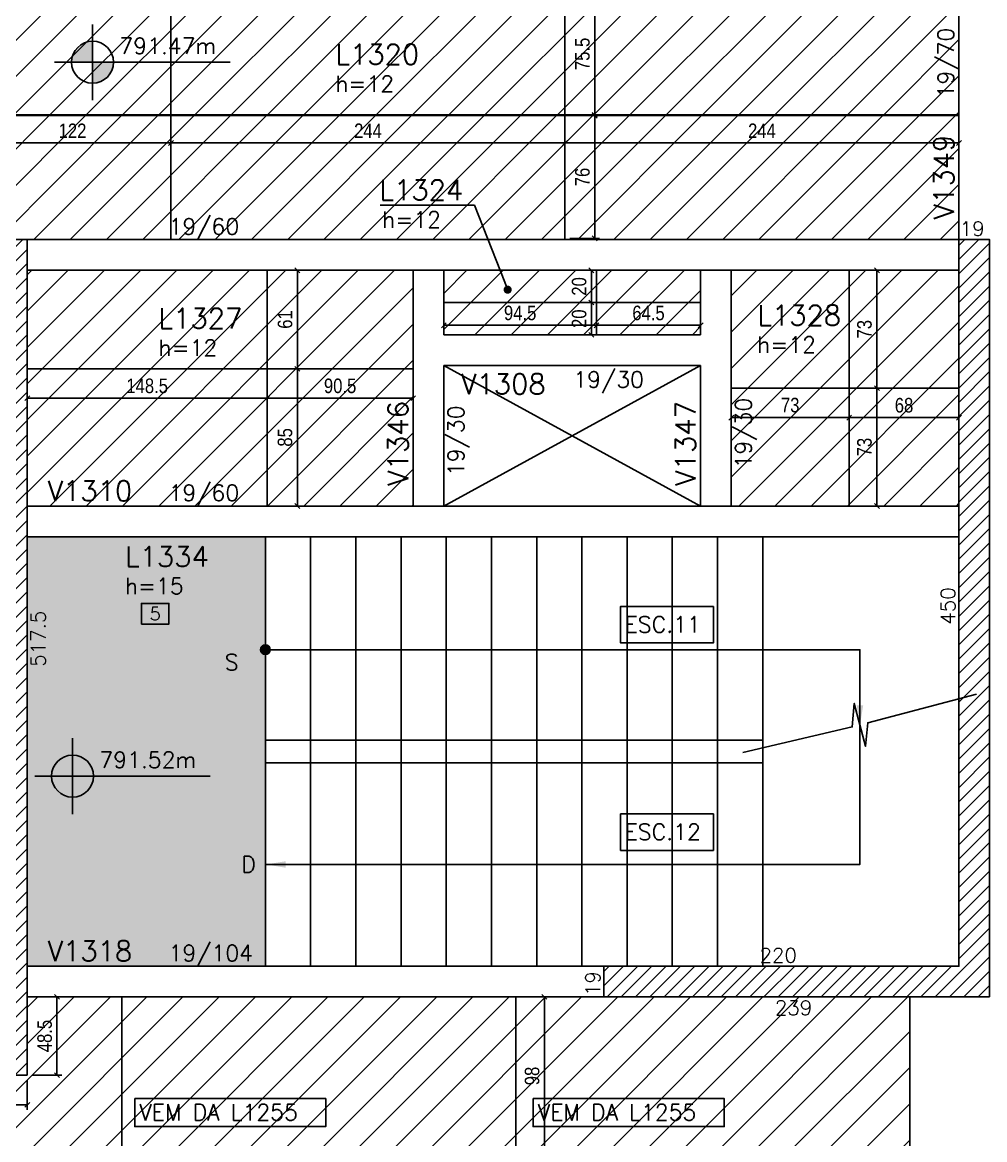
# Model space of a CAD drawing. Extents: x -3557 to 8661, y -614 to 3008.
# Drawn here: x 3873 to 4469, y 651 to 1343 of the extents above; entities that cross this region are included whole.
import ezdxf
from ezdxf import colors
from ezdxf.entities.mleader import LeaderData, LeaderLine
from ezdxf.enums import TextEntityAlignment as Align
from ezdxf.math import Vec2, Vec3

# ---------------------------------------------------------------- set-up
doc = ezdxf.new("R2010")
doc.units = 0
for name, color, linetype in [('COTA', 241, 'Continuous'), ('F-AUX', 2, 'Continuous'), ('F-AUX-RED', 1, 'Continuous'), ('F-ESCADAS', 2, 'Continuous'), ('F-LAJES-DIM', 2, 'Continuous'), ('F-LAJES-NOME', 4, 'Continuous'), ('F-NÍVEL-PLANTA', 2, 'Continuous'), ('F-PILARES-DIM', 172, 'Continuous'), ('F-PILARES-HACH', 174, 'Continuous'), ('F-PILARES-S', 170, 'Continuous'), ('F-PILARES-V', 170, 'Continuous'), ('F-TEXTO', 6, 'Continuous'), ('F-TEXTO ESCADA', 2, 'Continuous'), ('F-TEXTO-YELLOW', 2, 'Continuous'), ('F-VIGAS', 3, 'Continuous'), ('F-VIGAS-DIM', 2, 'Continuous'), ('F-VIGAS-NOME', 4, 'Continuous'), ('F-VÃO', 1, 'Continuous'), ('Painéis', 200, 'Continuous')]:
    doc.layers.add(name, color=color, linetype=linetype)
doc.layers.add('F-DESNIVEL-2', color=7, linetype='Continuous', true_color=0xffd1e8)
doc.layers.add('Hachura', color=251, linetype='Continuous', lineweight=9)
doc.styles.add('5385-ARQ-PB-BAS-PLA-TER-TORRE-A-106-TXT$0$R60-75', font='romans.shx', dxfattribs={"height": 0.1125})
doc.styles.add('COTA TECNICA-50', font='techl___.ttf', dxfattribs={"height": 9})
doc.styles.add('MCP', font='romans.shx')
doc.styles.add('ROMANS', font='romans.shx')
doc.styles.get("Standard").update_dxf_attribs({"font": 'arial.ttf'})
doc.dimstyles.new('COTA PAINEL-50', dxfattribs={"dimtxt": 9, "dimasz": 3, "dimexe": 3, "dimexo": 3, "dimgap": 3, "dimtad": 1, "dimdec": 1, "dimzin": 12, "dimdsep": 46, "dimtxsty": 'COTA TECNICA-50', "dimblk1": 'OBLIQUE', "dimblk2": 'OBLIQUE', "dimsah": 1, "dimcen": 0.9, "dimclrd": 4, "dimclre": 4, "dimclrt": 240, "dimadec": 1, "dimazin": 3, "dimtfac": 1, "dimtdec": 1, "dimtmove": 0, "dimatfit": 3, "dimfxl": 1, "dimtolj": 1, "dimtzin": 12, "dimarcsym": 0})
pattern_1 = [(45, (3857.195, 715.201), (-4.419417, 4.419417), [])]

# ---------------------------------------------------------------- blocks, each defined once
blk = doc.blocks.new('*U25')
at = {"layer": 'F-LAJES-DIM', "color": 1}
blk.add_lwpolyline([(0, 0), (21.39, 0), (21.39, 16), (0, 16)], close=True, dxfattribs=at)
at = {"layer": 'F-LAJES-DIM', "style": 'MCP'}
blk.add_attdef('DIM', text='', height=10, dxfattribs=at).set_placement((10.7, 8), align=Align.MIDDLE_CENTER)
blk = doc.blocks.new('Nível - Planta')
at = {"layer": 'F-NÍVEL-PLANTA'}
h = blk.add_hatch(color=71, dxfattribs=at)
h.paths.add_polyline_path([(0, 0), (0, 0.26, 0.414214), (-0.26, 0)])
h.paths.add_polyline_path([(0.26, 0), (0, 0), (0, -0.26, 0.414214)])
for p, q in [((0, -0.469), (0, 0.469)), ((-0.469, 0), (1.704, 0))]:
    blk.add_line(p, q, dxfattribs=at)
blk.add_circle((0, 0), 0.26, dxfattribs=at)
at = {"layer": 'F-TEXTO', "color": 3, "style": 'MCP'}
blk.add_attdef('NÍVEL', (0.333, 0.102), '', height=0.2, dxfattribs=at)
blk = doc.blocks.new('A$C0EC531D6')
at = {"layer": 'F-AUX'}
h = blk.add_hatch(color=1, dxfattribs=at)
edge = h.paths.add_edge_path()
edge.add_arc((-429.5, 196), 3, 0, 360)
at = {"layer": 'F-DESNIVEL-2'}
h = blk.add_hatch(color=256, dxfattribs=at)
h.dxf.hatch_style = 1
h.paths.add_polyline_path([(-429.5, 0), (-577, 0), (-577, 266), (-429.5, 266)])
at = {"layer": 'F-AUX', "color": 1}
for points in [[(-429.5, 196), (-61.28, 196), (-61.28, 63), (-429, 63)], [(-133.85, 132.44), (-66.11, 148.22), (-64.78, 162.78), (-57.77, 136.22), (-56.44, 150.78), (10.81, 168.54)]]:
    blk.add_lwpolyline(points, dxfattribs=at)
blk.add_circle((-429.5, 196), 3, dxfattribs=at)
for points in [[(-59.28, 161.5), (-61.28, 149.5), (-63.28, 161.5)], [(-417, 65), (-429, 63), (-417, 61)]]:
    blk.add_solid(points, dxfattribs=at)
at = {"layer": 'F-DESNIVEL-2'}
blk.add_lwpolyline([(-429.5, 0), (-577, 0), (-577, 266), (-429.5, 266)], close=True, dxfattribs=at)
at = {"layer": 'F-ESCADAS'}
for p, q in [((-429.5, 266), (-429.5, 0)), ((-401.5, 266), (-401.5, 0)), ((-373.5, 266), (-373.5, 0)), ((-345.5, 266), (-345.5, 0)), ((-317.5, 266), (-317.5, 0)), ((-289.5, 266), (-289.5, 0)), ((-261.5, 266), (-261.5, 0)), ((-233.5, 266), (-233.5, 0)), ((-205.5, 266), (-205.5, 0)), ((-177.5, 266), (-177.5, 0)), ((-149.5, 266), (-149.5, 0)), ((-121.5, 266), (-121.5, 0)), ((-121.5, 140), (-429.5, 140)), ((-121.5, 126), (-429.5, 126))]:
    blk.add_line(p, q, dxfattribs=at)
at = {"layer": 'F-TEXTO ESCADA', "color": 1}
for points in [[(-152.02, 222.8), (-152.02, 200.22), (-209.59, 200.22), (-209.59, 222.8)], [(-152.02, 94.3), (-152.02, 71.72), (-209.59, 71.72), (-209.59, 94.3)]]:
    blk.add_lwpolyline(points, close=True, dxfattribs=at)
at = {"layer": 'F-LAJES-DIM', "linetype": 'Continuous', "xscale": 0.8, "yscale": 0.8, "zscale": 0.8}
blk.add_blockref('*U25', (-506.36, 211.89), dxfattribs=at).add_auto_attribs({'DIM': '5'})
at = {"layer": 'F-NÍVEL-PLANTA', "linetype": 'Continuous', "xscale": 50, "yscale": 50, "zscale": 50}
blk.add_blockref('Nível - Planta', (-548.98, 117.7), dxfattribs=at).add_auto_attribs({'NÍVEL': '791.52m'})
at = {"layer": 'F-TEXTO ESCADA', "style": 'ROMANS'}
for s, p in [('ESC.11', (-207, 206.66)), ('ESC.12', (-207, 78.16))]:
    blk.add_text(s, height=10, dxfattribs=at).set_placement(p)
at = {"layer": 'F-TEXTO-YELLOW', "char_height": 10, "width": 122.7592, "attachment_point": 9, "style": '5385-ARQ-PB-BAS-PLA-TER-TORRE-A-106-TXT$0$R60-75'}
for s, insert in [('S', (-446.06, 183.27)), ('D', (-435.35, 58.08))]:
    blk.add_mtext(s, dxfattribs=dict(at, insert=insert))
blk = doc.blocks.new('_Dot')
at = {"color": 0, "linetype": 'ByBlock', "lineweight": -2}
blk.add_line((-0.5, 0), (-1, 0), dxfattribs=at)
at = {"color": 0, "linetype": 'ByBlock', "const_width": 0.5}
blk.add_lwpolyline([(-0.25, 0, 1), (0.25, 0, 1)], format="xyb", close=True, dxfattribs=at)
blk = doc.blocks.new('_Oblique')
at = {"color": 0, "linetype": 'ByBlock', "lineweight": -2}
blk.add_line((-0.5, -0.5), (0.5, 0.5), dxfattribs=at)
blk = doc.blocks.new('*D633')
at = {"layer": 'COTA', "color": 4, "lineweight": -2, "transparency": 16777216}
for p, q in [((3812.7, 688.2), (3812.7, 669.82)), ((3876.2, 688.2), (3876.2, 669.82)), ((3812.7, 672.82), (3876.2, 672.82))]:
    blk.add_line(p, q, dxfattribs=at)
at = {"layer": 'Defpoints', "color": 0, "transparency": 16777216}
for p in [(3812.7, 691.2), (3876.2, 691.2), (3876.2, 672.82)]:
    blk.add_point(p, dxfattribs=at)
at = {"layer": 'COTA', "color": 4, "lineweight": -2, "transparency": 16777216, "xscale": 3, "yscale": 3, "zscale": 3, "rotation": 180}
blk.add_blockref('_Oblique', (3812.7, 672.82), dxfattribs=at)
at = {"layer": 'COTA', "color": 4, "lineweight": -2, "transparency": 16777216, "xscale": 3, "yscale": 3, "zscale": 3}
blk.add_blockref('_Oblique', (3876.2, 672.82), dxfattribs=at)
at = {"layer": 'COTA', "color": 240, "transparency": 16777216, "insert": (3844.45, 680.51), "char_height": 9, "attachment_point": 5, "style": 'COTA TECNICA-50'}
blk.add_mtext('\\A1;63.5', dxfattribs=at)
blk = doc.blocks.new('*D634')
at = {"layer": 'COTA', "color": 4, "lineweight": -2, "transparency": 16777216}
for p, q in [((3879.2, 739.7), (3897.6, 739.7)), ((3894.6, 691.2), (3894.6, 739.7)), ((3879.2, 691.2), (3897.6, 691.2))]:
    blk.add_line(p, q, dxfattribs=at)
at = {"layer": 'Defpoints', "color": 0, "transparency": 16777216}
for p in [(3876.2, 739.7), (3894.6, 739.7), (3876.2, 691.2)]:
    blk.add_point(p, dxfattribs=at)
at = {"layer": 'COTA', "color": 4, "lineweight": -2, "transparency": 16777216, "xscale": 3, "yscale": 3, "zscale": 3}
for p, rotation in [((3894.6, 739.7), 90), ((3894.6, 691.2), 270)]:
    blk.add_blockref('_Oblique', p, dxfattribs=dict(at, rotation=rotation))
at = {"layer": 'COTA', "color": 240, "transparency": 16777216, "insert": (3886.98, 715.45), "char_height": 9, "attachment_point": 5, "rotation": 90, "style": 'COTA TECNICA-50'}
blk.add_mtext('\\A1;48.5', dxfattribs=at)
blk = doc.blocks.new('*D667')
at = {"layer": 'COTA', "color": 4, "lineweight": -2, "transparency": 16777216}
for p, q in [((3876.2, 1125.7), (3876.2, 1107.45)), ((4024.7, 1125.7), (4024.7, 1107.45)), ((3876.2, 1110.45), (4024.7, 1110.45))]:
    blk.add_line(p, q, dxfattribs=at)
at = {"layer": 'Defpoints', "color": 0, "transparency": 16777216}
for p in [(3876.2, 1128.7), (4024.7, 1128.7), (4024.7, 1110.45)]:
    blk.add_point(p, dxfattribs=at)
at = {"layer": 'COTA', "color": 4, "lineweight": -2, "transparency": 16777216, "xscale": 3, "yscale": 3, "zscale": 3, "rotation": 180}
blk.add_blockref('_Oblique', (3876.2, 1110.45), dxfattribs=at)
at = {"layer": 'COTA', "color": 4, "lineweight": -2, "transparency": 16777216, "xscale": 3, "yscale": 3, "zscale": 3}
blk.add_blockref('_Oblique', (4024.7, 1110.45), dxfattribs=at)
at = {"layer": 'COTA', "color": 240, "transparency": 16777216, "insert": (3950.45, 1118.07), "char_height": 9, "attachment_point": 5, "style": 'COTA TECNICA-50'}
blk.add_mtext('\\A1;148.5', dxfattribs=at)
blk = doc.blocks.new('*D668')
at = {"layer": 'COTA', "color": 4, "lineweight": -2, "transparency": 16777216}
for p, q in [((4024.7, 1125.7), (4024.7, 1107.45)), ((4115.2, 1125.7), (4115.2, 1107.45)), ((4024.7, 1110.45), (4115.2, 1110.45))]:
    blk.add_line(p, q, dxfattribs=at)
at = {"layer": 'Defpoints', "color": 0, "transparency": 16777216}
for p in [(4024.7, 1128.7), (4115.2, 1128.7), (4115.2, 1110.45)]:
    blk.add_point(p, dxfattribs=at)
at = {"layer": 'COTA', "color": 4, "lineweight": -2, "transparency": 16777216, "xscale": 3, "yscale": 3, "zscale": 3, "rotation": 180}
blk.add_blockref('_Oblique', (4024.7, 1110.45), dxfattribs=at)
at = {"layer": 'COTA', "color": 4, "lineweight": -2, "transparency": 16777216, "xscale": 3, "yscale": 3, "zscale": 3}
blk.add_blockref('_Oblique', (4115.2, 1110.45), dxfattribs=at)
at = {"layer": 'COTA', "color": 240, "transparency": 16777216, "insert": (4069.95, 1118.07), "char_height": 9, "attachment_point": 5, "style": 'COTA TECNICA-50'}
blk.add_mtext('\\A1;90.5', dxfattribs=at)
blk = doc.blocks.new('*D669')
at = {"layer": 'COTA', "color": 4, "lineweight": -2, "transparency": 16777216}
for p, q in [((4027.7, 1128.7), (4046.46, 1128.7)), ((4043.46, 1043.7), (4043.46, 1128.7)), ((4027.7, 1043.7), (4046.46, 1043.7))]:
    blk.add_line(p, q, dxfattribs=at)
at = {"layer": 'Defpoints', "color": 0, "transparency": 16777216}
for p in [(4024.7, 1128.7), (4043.46, 1128.7), (4024.7, 1043.7)]:
    blk.add_point(p, dxfattribs=at)
at = {"layer": 'COTA', "color": 4, "lineweight": -2, "transparency": 16777216, "xscale": 3, "yscale": 3, "zscale": 3}
for p, rotation in [((4043.46, 1128.7), 90), ((4043.46, 1043.7), 270)]:
    blk.add_blockref('_Oblique', p, dxfattribs=dict(at, rotation=rotation))
at = {"layer": 'COTA', "color": 240, "transparency": 16777216, "insert": (4035.84, 1086.2), "char_height": 9, "attachment_point": 5, "rotation": 90, "style": 'COTA TECNICA-50'}
blk.add_mtext('\\A1;85', dxfattribs=at)
blk = doc.blocks.new('*D670')
at = {"layer": 'COTA', "color": 4, "lineweight": -2, "transparency": 16777216}
for p, q in [((4027.7, 1189.7), (4046.46, 1189.7)), ((4043.46, 1128.7), (4043.46, 1189.7)), ((4010.4, 1128.7), (4046.46, 1128.7))]:
    blk.add_line(p, q, dxfattribs=at)
at = {"layer": 'Defpoints', "color": 0, "transparency": 16777216}
for p in [(4024.7, 1189.7), (4043.46, 1189.7), (4007.4, 1128.7)]:
    blk.add_point(p, dxfattribs=at)
at = {"layer": 'COTA', "color": 4, "lineweight": -2, "transparency": 16777216, "xscale": 3, "yscale": 3, "zscale": 3}
for p, rotation in [((4043.46, 1189.7), 90), ((4043.46, 1128.7), 270)]:
    blk.add_blockref('_Oblique', p, dxfattribs=dict(at, rotation=rotation))
at = {"layer": 'COTA', "color": 240, "transparency": 16777216, "insert": (4035.87, 1159.2), "char_height": 9, "attachment_point": 5, "rotation": 90, "style": 'COTA TECNICA-50'}
blk.add_mtext('\\A1;61', dxfattribs=at)
blk = doc.blocks.new('*D671')
at = {"layer": 'COTA', "color": 4, "lineweight": -2, "transparency": 16777216}
for p, q in [((4134.2, 1166.7), (4134.2, 1152.61)), ((4228.7, 1166.7), (4228.7, 1152.61)), ((4134.2, 1155.61), (4228.7, 1155.61))]:
    blk.add_line(p, q, dxfattribs=at)
at = {"layer": 'Defpoints', "color": 0, "transparency": 16777216}
for p in [(4134.2, 1169.7), (4228.7, 1169.7), (4228.7, 1155.61)]:
    blk.add_point(p, dxfattribs=at)
at = {"layer": 'COTA', "color": 4, "lineweight": -2, "transparency": 16777216, "xscale": 3, "yscale": 3, "zscale": 3, "rotation": 180}
blk.add_blockref('_Oblique', (4134.2, 1155.61), dxfattribs=at)
at = {"layer": 'COTA', "color": 4, "lineweight": -2, "transparency": 16777216, "xscale": 3, "yscale": 3, "zscale": 3}
blk.add_blockref('_Oblique', (4228.7, 1155.61), dxfattribs=at)
at = {"layer": 'COTA', "color": 240, "transparency": 16777216, "insert": (4181.45, 1163.23), "char_height": 9, "attachment_point": 5, "style": 'COTA TECNICA-50'}
blk.add_mtext('\\A1;94.5', dxfattribs=at)
blk = doc.blocks.new('*D672')
at = {"layer": 'COTA', "color": 4, "lineweight": -2, "transparency": 16777216}
for p, q in [((4228.7, 1166.7), (4228.7, 1152.61)), ((4293.2, 1166.7), (4293.2, 1152.61)), ((4228.7, 1155.61), (4293.2, 1155.61))]:
    blk.add_line(p, q, dxfattribs=at)
at = {"layer": 'Defpoints', "color": 0, "transparency": 16777216}
for p in [(4228.7, 1169.7), (4293.2, 1169.7), (4293.2, 1155.61)]:
    blk.add_point(p, dxfattribs=at)
at = {"layer": 'COTA', "color": 4, "lineweight": -2, "transparency": 16777216, "xscale": 3, "yscale": 3, "zscale": 3, "rotation": 180}
blk.add_blockref('_Oblique', (4228.7, 1155.61), dxfattribs=at)
at = {"layer": 'COTA', "color": 4, "lineweight": -2, "transparency": 16777216, "xscale": 3, "yscale": 3, "zscale": 3}
blk.add_blockref('_Oblique', (4293.2, 1155.61), dxfattribs=at)
at = {"layer": 'COTA', "color": 240, "transparency": 16777216, "insert": (4260.95, 1163.21), "char_height": 9, "attachment_point": 5, "style": 'COTA TECNICA-50'}
blk.add_mtext('\\A1;64.5', dxfattribs=at)
blk = doc.blocks.new('*D673')
at = {"layer": 'COTA', "color": 4, "lineweight": -2, "transparency": 16777216}
for p, q in [((4225.7, 1169.7), (4222.59, 1169.7)), ((4225.59, 1169.7), (4225.59, 1149.7)), ((4225.7, 1149.7), (4222.59, 1149.7))]:
    blk.add_line(p, q, dxfattribs=at)
at = {"layer": 'Defpoints', "color": 0, "transparency": 16777216}
for p in [(4228.7, 1169.7), (4225.59, 1149.7), (4228.7, 1149.7)]:
    blk.add_point(p, dxfattribs=at)
at = {"layer": 'COTA', "color": 4, "lineweight": -2, "transparency": 16777216, "xscale": 3, "yscale": 3, "zscale": 3}
for p, rotation in [((4225.59, 1169.7), 90), ((4225.59, 1149.7), 270)]:
    blk.add_blockref('_Oblique', p, dxfattribs=dict(at, rotation=rotation))
at = {"layer": 'COTA', "color": 240, "transparency": 16777216, "insert": (4218, 1159.7), "char_height": 9, "attachment_point": 5, "rotation": 90, "style": 'COTA TECNICA-50'}
blk.add_mtext('\\A1;20', dxfattribs=at)
blk = doc.blocks.new('*D674')
at = {"layer": 'COTA', "color": 4, "lineweight": -2, "transparency": 16777216}
for p, q in [((4225.7, 1189.7), (4222.59, 1189.7)), ((4225.59, 1169.7), (4225.59, 1189.7)), ((4225.7, 1169.7), (4222.59, 1169.7))]:
    blk.add_line(p, q, dxfattribs=at)
at = {"layer": 'Defpoints', "color": 0, "transparency": 16777216}
for p in [(4225.59, 1189.7), (4228.7, 1189.7), (4228.7, 1169.7)]:
    blk.add_point(p, dxfattribs=at)
at = {"layer": 'COTA', "color": 4, "lineweight": -2, "transparency": 16777216, "xscale": 3, "yscale": 3, "zscale": 3}
for p, rotation in [((4225.59, 1189.7), 90), ((4225.59, 1169.7), 270)]:
    blk.add_blockref('_Oblique', p, dxfattribs=dict(at, rotation=rotation))
at = {"layer": 'COTA', "color": 240, "transparency": 16777216, "insert": (4218, 1179.7), "char_height": 9, "attachment_point": 5, "rotation": 90, "style": 'COTA TECNICA-50'}
blk.add_mtext('\\A1;20', dxfattribs=at)
blk = doc.blocks.new('*D675')
at = {"layer": 'COTA', "color": 4, "lineweight": -2, "transparency": 16777216}
for p, q in [((4312.2, 1113.7), (4312.2, 1095.45)), ((4385.2, 1113.7), (4385.2, 1095.45)), ((4312.2, 1098.45), (4385.2, 1098.45))]:
    blk.add_line(p, q, dxfattribs=at)
at = {"layer": 'Defpoints', "color": 0, "transparency": 16777216}
for p in [(4312.2, 1116.7), (4385.2, 1116.7), (4385.2, 1098.45)]:
    blk.add_point(p, dxfattribs=at)
at = {"layer": 'COTA', "color": 4, "lineweight": -2, "transparency": 16777216, "xscale": 3, "yscale": 3, "zscale": 3, "rotation": 180}
blk.add_blockref('_Oblique', (4312.2, 1098.45), dxfattribs=at)
at = {"layer": 'COTA', "color": 4, "lineweight": -2, "transparency": 16777216, "xscale": 3, "yscale": 3, "zscale": 3}
blk.add_blockref('_Oblique', (4385.2, 1098.45), dxfattribs=at)
at = {"layer": 'COTA', "color": 240, "transparency": 16777216, "insert": (4348.7, 1106.15), "char_height": 9, "attachment_point": 5, "style": 'COTA TECNICA-50'}
blk.add_mtext('\\A1;73', dxfattribs=at)
blk = doc.blocks.new('*D676')
at = {"layer": 'COTA', "color": 4, "lineweight": -2, "transparency": 16777216}
for p, q in [((4385.2, 1125.7), (4385.2, 1095.45)), ((4453.2, 1113.7), (4453.2, 1095.45)), ((4385.2, 1098.45), (4453.2, 1098.45))]:
    blk.add_line(p, q, dxfattribs=at)
at = {"layer": 'Defpoints', "color": 0, "transparency": 16777216}
for p in [(4385.2, 1128.7), (4453.2, 1116.7), (4453.2, 1098.45)]:
    blk.add_point(p, dxfattribs=at)
at = {"layer": 'COTA', "color": 4, "lineweight": -2, "transparency": 16777216, "xscale": 3, "yscale": 3, "zscale": 3, "rotation": 180}
blk.add_blockref('_Oblique', (4385.2, 1098.45), dxfattribs=at)
at = {"layer": 'COTA', "color": 4, "lineweight": -2, "transparency": 16777216, "xscale": 3, "yscale": 3, "zscale": 3}
blk.add_blockref('_Oblique', (4453.2, 1098.45), dxfattribs=at)
at = {"layer": 'COTA', "color": 240, "transparency": 16777216, "insert": (4419.2, 1106.06), "char_height": 9, "attachment_point": 5, "style": 'COTA TECNICA-50'}
blk.add_mtext('\\A1;68', dxfattribs=at)
blk = doc.blocks.new('*D677')
at = {"layer": 'COTA', "color": 4, "lineweight": -2, "transparency": 16777216}
for p, q in [((4388.2, 1116.7), (4405.43, 1116.7)), ((4402.43, 1043.7), (4402.43, 1116.7)), ((4388.2, 1043.7), (4405.43, 1043.7))]:
    blk.add_line(p, q, dxfattribs=at)
at = {"layer": 'Defpoints', "color": 0, "transparency": 16777216}
for p in [(4385.2, 1116.7), (4402.43, 1116.7), (4385.2, 1043.7)]:
    blk.add_point(p, dxfattribs=at)
at = {"layer": 'COTA', "color": 4, "lineweight": -2, "transparency": 16777216, "xscale": 3, "yscale": 3, "zscale": 3}
for p, rotation in [((4402.43, 1116.7), 90), ((4402.43, 1043.7), 270)]:
    blk.add_blockref('_Oblique', p, dxfattribs=dict(at, rotation=rotation))
at = {"layer": 'COTA', "color": 240, "transparency": 16777216, "insert": (4394.73, 1080.2), "char_height": 9, "attachment_point": 5, "rotation": 90, "style": 'COTA TECNICA-50'}
blk.add_mtext('\\A1;73', dxfattribs=at)
blk = doc.blocks.new('*D678')
at = {"layer": 'COTA', "color": 4, "lineweight": -2, "transparency": 16777216}
for p, q in [((4388.2, 1189.7), (4405.43, 1189.7)), ((4402.43, 1116.7), (4402.43, 1189.7)), ((4388.2, 1116.7), (4405.43, 1116.7))]:
    blk.add_line(p, q, dxfattribs=at)
at = {"layer": 'Defpoints', "color": 0, "transparency": 16777216}
for p in [(4385.2, 1189.7), (4402.43, 1189.7), (4385.2, 1116.7)]:
    blk.add_point(p, dxfattribs=at)
at = {"layer": 'COTA', "color": 4, "lineweight": -2, "transparency": 16777216, "xscale": 3, "yscale": 3, "zscale": 3}
for p, rotation in [((4402.43, 1189.7), 90), ((4402.43, 1116.7), 270)]:
    blk.add_blockref('_Oblique', p, dxfattribs=dict(at, rotation=rotation))
at = {"layer": 'COTA', "color": 240, "transparency": 16777216, "insert": (4394.73, 1153.2), "char_height": 9, "attachment_point": 5, "rotation": 90, "style": 'COTA TECNICA-50'}
blk.add_mtext('\\A1;73', dxfattribs=at)
blk = doc.blocks.new('*D713')
at = {"layer": 'COTA', "color": 4, "lineweight": -2, "transparency": 16777216}
for p, q in [((3965.2, 1282.46), (3965.2, 1265.54)), ((4209.2, 1282.46), (4209.2, 1265.54)), ((3965.2, 1268.54), (4209.2, 1268.54))]:
    blk.add_line(p, q, dxfattribs=at)
at = {"layer": 'Defpoints', "color": 0, "transparency": 16777216}
for p in [(3965.2, 1285.46), (4209.2, 1285.46), (4209.2, 1268.54)]:
    blk.add_point(p, dxfattribs=at)
at = {"layer": 'COTA', "color": 4, "lineweight": -2, "transparency": 16777216, "xscale": 3, "yscale": 3, "zscale": 3, "rotation": 180}
blk.add_blockref('_Oblique', (3965.2, 1268.54), dxfattribs=at)
at = {"layer": 'COTA', "color": 4, "lineweight": -2, "transparency": 16777216, "xscale": 3, "yscale": 3, "zscale": 3}
blk.add_blockref('_Oblique', (4209.2, 1268.54), dxfattribs=at)
at = {"layer": 'COTA', "color": 240, "transparency": 16777216, "insert": (4087.2, 1276.1), "char_height": 9, "attachment_point": 5, "style": 'COTA TECNICA-50'}
blk.add_mtext('\\A1;244', dxfattribs=at)
blk = doc.blocks.new('*D714')
at = {"layer": 'COTA', "color": 4, "lineweight": -2, "transparency": 16777216}
for p, q in [((4209.2, 1282.46), (4209.2, 1265.54)), ((4453.2, 1282.46), (4453.2, 1265.54)), ((4209.2, 1268.54), (4453.2, 1268.54))]:
    blk.add_line(p, q, dxfattribs=at)
at = {"layer": 'Defpoints', "color": 0, "transparency": 16777216}
for p in [(4209.2, 1285.46), (4453.2, 1285.46), (4453.2, 1268.54)]:
    blk.add_point(p, dxfattribs=at)
at = {"layer": 'COTA', "color": 4, "lineweight": -2, "transparency": 16777216, "xscale": 3, "yscale": 3, "zscale": 3, "rotation": 180}
blk.add_blockref('_Oblique', (4209.2, 1268.54), dxfattribs=at)
at = {"layer": 'COTA', "color": 4, "lineweight": -2, "transparency": 16777216, "xscale": 3, "yscale": 3, "zscale": 3}
blk.add_blockref('_Oblique', (4453.2, 1268.54), dxfattribs=at)
at = {"layer": 'COTA', "color": 240, "transparency": 16777216, "insert": (4331.2, 1276.1), "char_height": 9, "attachment_point": 5, "style": 'COTA TECNICA-50'}
blk.add_mtext('\\A1;244', dxfattribs=at)
blk = doc.blocks.new('*D715')
at = {"layer": 'COTA', "color": 4, "lineweight": -2, "transparency": 16777216}
for p, q in [((4212.2, 1285.46), (4230.65, 1285.46)), ((4227.65, 1209.46), (4227.65, 1285.46)), ((4212.2, 1209.46), (4230.65, 1209.46))]:
    blk.add_line(p, q, dxfattribs=at)
at = {"layer": 'Defpoints', "color": 0, "transparency": 16777216}
for p in [(4209.2, 1285.46), (4227.65, 1285.46), (4209.2, 1209.46)]:
    blk.add_point(p, dxfattribs=at)
at = {"layer": 'COTA', "color": 4, "lineweight": -2, "transparency": 16777216, "xscale": 3, "yscale": 3, "zscale": 3}
for p, rotation in [((4227.65, 1285.46), 90), ((4227.65, 1209.46), 270)]:
    blk.add_blockref('_Oblique', p, dxfattribs=dict(at, rotation=rotation))
at = {"layer": 'COTA', "color": 240, "transparency": 16777216, "insert": (4220.06, 1247.46), "char_height": 9, "attachment_point": 5, "rotation": 90, "style": 'COTA TECNICA-50'}
blk.add_mtext('\\A1;76', dxfattribs=at)
blk = doc.blocks.new('*D716')
at = {"layer": 'COTA', "color": 4, "lineweight": -2, "transparency": 16777216}
for p, q in [((4212.2, 1361.46), (4230.65, 1361.46)), ((4227.65, 1285.96), (4227.65, 1361.46)), ((4212.2, 1285.96), (4230.65, 1285.96))]:
    blk.add_line(p, q, dxfattribs=at)
at = {"layer": 'Defpoints', "color": 0, "transparency": 16777216}
for p in [(4209.2, 1361.46), (4227.65, 1361.46), (4209.2, 1285.96)]:
    blk.add_point(p, dxfattribs=at)
at = {"layer": 'COTA', "color": 4, "lineweight": -2, "transparency": 16777216, "xscale": 3, "yscale": 3, "zscale": 3}
for p, rotation in [((4227.65, 1361.46), 90), ((4227.65, 1285.96), 270)]:
    blk.add_blockref('_Oblique', p, dxfattribs=dict(at, rotation=rotation))
at = {"layer": 'COTA', "color": 240, "transparency": 16777216, "insert": (4220.05, 1323.71), "char_height": 9, "attachment_point": 5, "rotation": 90, "style": 'COTA TECNICA-50'}
blk.add_mtext('\\A1;75.5', dxfattribs=at)
blk = doc.blocks.new('*D718')
at = {"layer": 'COTA', "color": 4, "lineweight": -2, "transparency": 16777216}
for p, q in [((3843.2, 1282.46), (3843.2, 1265.54)), ((3965.2, 1282.46), (3965.2, 1265.54)), ((3843.2, 1268.54), (3965.2, 1268.54))]:
    blk.add_line(p, q, dxfattribs=at)
at = {"layer": 'Defpoints', "color": 0, "transparency": 16777216}
for p in [(3843.2, 1285.46), (3965.2, 1285.46), (3965.2, 1268.54)]:
    blk.add_point(p, dxfattribs=at)
at = {"layer": 'COTA', "color": 4, "lineweight": -2, "transparency": 16777216, "xscale": 3, "yscale": 3, "zscale": 3, "rotation": 180}
blk.add_blockref('_Oblique', (3843.2, 1268.54), dxfattribs=at)
at = {"layer": 'COTA', "color": 4, "lineweight": -2, "transparency": 16777216, "xscale": 3, "yscale": 3, "zscale": 3}
blk.add_blockref('_Oblique', (3965.2, 1268.54), dxfattribs=at)
at = {"layer": 'COTA', "color": 240, "transparency": 16777216, "insert": (3904.2, 1276.09), "char_height": 9, "attachment_point": 5, "style": 'COTA TECNICA-50'}
blk.add_mtext('\\A1;122', dxfattribs=at)
blk = doc.blocks.new('*D855')
at = {"layer": 'COTA', "color": 4, "lineweight": -2, "transparency": 16777216}
for p, q in [((4181.7, 739.7), (4199.48, 739.7)), ((4196.48, 641.7), (4196.48, 739.7)), ((4181.7, 641.7), (4199.48, 641.7))]:
    blk.add_line(p, q, dxfattribs=at)
at = {"layer": 'Defpoints', "color": 0, "transparency": 16777216}
for p in [(4178.7, 739.7), (4196.48, 739.7), (4178.7, 641.7)]:
    blk.add_point(p, dxfattribs=at)
at = {"layer": 'COTA', "color": 4, "lineweight": -2, "transparency": 16777216, "xscale": 3, "yscale": 3, "zscale": 3}
for p, rotation in [((4196.48, 739.7), 90), ((4196.48, 641.7), 270)]:
    blk.add_blockref('_Oblique', p, dxfattribs=dict(at, rotation=rotation))
at = {"layer": 'COTA', "color": 240, "transparency": 16777216, "insert": (4188.88, 690.7), "char_height": 9, "attachment_point": 5, "rotation": 90, "style": 'COTA TECNICA-50'}
blk.add_mtext('\\A1;98', dxfattribs=at)

msp = doc.modelspace()

# ---------------------------------------------------------------- hatches: boundary and pattern name
at = {"layer": 'F-PILARES-HACH', "linetype": 'Continuous'}
h = msp.add_hatch(dxfattribs=at)
h.set_pattern_fill('ANSI31', color=256, scale=50, style=0)
h.set_pattern_definition(pattern_1)
h.paths.add_polyline_path([(3876.2, 691.2), (3876.2, 1208.7), (3857.2, 1208.7), (3857.2, 715.2), (3638.2, 715.2), (3638.2, 691.2)])
h = msp.add_hatch(dxfattribs=at)
h.set_pattern_fill('ANSI31', color=256, scale=50, style=0)
h.set_pattern_definition(pattern_1)
h.paths.add_polyline_path([(3876.2, 691.2), (3876.2, 1208.7), (3857.2, 1208.7), (3857.2, 715.2), (3638.2, 715.2), (3638.2, 691.2)], flags=16)
h = msp.add_hatch(dxfattribs=at)
h.set_pattern_fill('ANSI31', color=256, scale=50, style=0)
h.set_pattern_definition(pattern_1)
h.paths.add_polyline_path([(4472.2, 739.7), (4472.2, 1208.7), (4453.2, 1208.7), (4453.2, 758.7), (4233.2, 758.7), (4233.2, 739.7)], flags=16)
at = {"layer": 'Hachura', "linetype": 'ByBlock'}
h = msp.add_hatch(dxfattribs=at)
h.set_pattern_fill('ANSI31', color=256, scale=5)
h.paths.add_polyline_path([(4453.2, 1285.96), (4453.2, 1360.7), (4209.2, 1360.7), (4209.2, 1285.96)])
h.paths.add_polyline_path([(4209.2, 1285.46), (4209.2, 1208.7), (4453.2, 1208.7), (4453.2, 1285.46)])
h.paths.add_polyline_path([(4209.2, 1285.96), (4209.2, 1360.7), (3965.2, 1360.7), (3965.2, 1285.96)])
h.paths.add_polyline_path([(3657.2, 1285.46), (3657.2, 1208.7), (4453.2, 1208.7), (4453.2, 1285.46)])
h.paths.add_polyline_path([(3929.62, 1318.56), (3965.2, 1318.56), (3965.2, 1360.7), (3843.2, 1360.7), (3843.2, 1285.96), (3965.2, 1285.96), (3965.2, 1318.56)])
h.paths.add_polyline_path([(3843.2, 1285.96), (3843.2, 1360.7), (3707.2, 1360.7), (3707.2, 1321.7), (3657.2, 1321.7), (3657.2, 1285.96)])
h = msp.add_hatch(dxfattribs=at)
h.set_pattern_fill('ANSI31', color=256, scale=5)
h.paths.add_polyline_path([(4209.2, 1285.46), (4209.2, 1208.7), (4453.2, 1208.7), (4453.2, 1285.46)])
h = msp.add_hatch(dxfattribs=at)
h.set_pattern_fill('ANSI31', color=256, scale=5)
h.set_pattern_definition([(45, (-294.353, 159.343), (-11.22532, 11.22532), [])])
h.paths.add_polyline_path([(3876.2, 1189.7), (3876.2, 1128.7), (4024.7, 1128.7), (4024.7, 1189.7)])
h.paths.add_polyline_path([(4024.7, 1189.7), (4024.7, 1128.7), (4115.2, 1128.7), (4115.2, 1140.2), (4115.2, 1189.7)])
h.paths.add_polyline_path([(4024.7, 1128.7), (4024.7, 1043.7), (4115.2, 1043.7), (4115.2, 1128.7)])
h.paths.add_polyline_path([(3876.2, 1128.7), (3876.2, 1043.7), (4024.7, 1043.7), (4024.7, 1128.7)])
h.paths.add_polyline_path([(4134.2, 1189.7), (4134.2, 1169.7), (4228.7, 1169.7), (4228.7, 1189.7)])
h.paths.add_polyline_path([(4228.7, 1189.7), (4228.7, 1169.7), (4293.2, 1169.7), (4293.2, 1189.7)])
h.paths.add_polyline_path([(4228.7, 1169.7), (4228.7, 1149.7), (4293.2, 1149.7), (4293.2, 1169.7)])
h.paths.add_polyline_path([(4134.2, 1169.7), (4134.2, 1149.7), (4228.7, 1149.7), (4228.7, 1169.7)])
h.paths.add_polyline_path([(4385.2, 1116.7), (4385.2, 1189.7), (4312.2, 1189.7), (4312.2, 1140.2), (4312.2, 1116.7)])
h.paths.add_polyline_path([(4453.2, 1116.7), (4453.2, 1189.7), (4385.2, 1189.7), (4385.2, 1116.7)])
h.paths.add_polyline_path([(4453.2, 1116.7), (4385.2, 1116.7), (4385.2, 1043.7), (4453.2, 1043.7)])
h.paths.add_polyline_path([(4385.2, 1116.7), (4312.2, 1116.7), (4312.2, 1043.7), (4385.2, 1043.7)])
h = msp.add_hatch(dxfattribs=at)
h.set_pattern_fill('ANSI31', color=256, scale=5)
h.paths.add_polyline_path([(4233.2, 739.7), (4178.7, 739.7), (4178.7, 641.7), (4422.7, 641.7), (4422.7, 739.7)])
h.paths.add_polyline_path([(4178.7, 739.7), (3934.7, 739.7), (3934.7, 641.7), (4178.7, 641.7)])
h.paths.add_polyline_path([(4178.7, 621.7), (4178.7, 521.2), (4422.7, 521.2), (4422.7, 544.2), (4422.7, 621.7)])
h.paths.add_polyline_path([(3934.7, 621.7), (3812.7, 621.7), (3812.7, 521.2), (3934.7, 521.2)])
h.paths.add_polyline_path([(3812.7, 521.2), (3812.7, 621.7), (3657.2, 621.7), (3657.2, 521.2)])
h.paths.add_polyline_path([(3934.7, 621.7), (3934.7, 521.2), (4178.7, 521.2), (4178.7, 621.7)])
h.paths.add_polyline_path([(4178.7, 500.7), (4178.7, 400.2), (4422.7, 400.2), (4422.7, 500.7)])
h.paths.add_polyline_path([(4178.7, 500.7), (3934.7, 500.7), (3934.7, 400.2), (4178.7, 400.2)])
h.paths.add_polyline_path([(3812.7, 500.7), (3812.7, 400.2), (3934.7, 400.2), (3934.7, 500.7)])
h.paths.add_polyline_path([(3657.2, 500.7), (3657.2, 400.2), (3812.7, 400.2), (3812.7, 500.7)])
h.paths.add_polyline_path([(3657.2, 380.2), (3657.2, 279.7), (3812.7, 279.7), (3812.7, 380.2)])
h.paths.add_polyline_path([(3812.7, 380.2), (3812.7, 279.7), (3934.7, 279.7), (3934.7, 380.2)])
h.paths.add_polyline_path([(3934.7, 380.2), (3934.7, 279.7), (4178.7, 279.7), (4178.7, 380.2)])
h.paths.add_polyline_path([(4178.7, 380.2), (4178.7, 279.7), (4422.7, 279.7), (4422.7, 380.2)])
h.paths.add_polyline_path([(3934.7, 641.7), (3934.7, 739.7), (3876.2, 739.7), (3876.2, 691.2), (3812.7, 691.2), (3812.7, 641.7)])
h.paths.add_polyline_path([(3812.7, 641.7), (3812.7, 691.2), (3657.2, 691.2), (3657.2, 641.7)])

# ---------------------------------------------------------------- linework, layer by layer
at = {"linetype": 'Continuous'}
for points in [[(3942.72, 676.68), (4061.1, 676.68), (4061.1, 659.34), (3942.72, 659.34)], [(4189.5, 676.68), (4307.88, 676.68), (4307.88, 659.34), (4189.5, 659.34)]]:
    msp.add_lwpolyline(points, close=True, dxfattribs=at)
at = {"layer": 'COTA'}
msp.add_lwpolyline([(3657.2, 1208.7), (4453.2, 1208.7), (4453.2, 1360.7), (3657.2, 1360.7)], close=True, dxfattribs=at)
at = {"layer": 'F-PILARES-S', "linetype": 'Continuous'}
for points in [[(3876.2, 691.2), (3876.2, 1208.7), (3857.2, 1208.7), (3857.2, 715.2), (3638.2, 715.2), (3638.2, 691.2), (3876.2, 691.2)], [(4472.2, 739.7), (4472.2, 1208.7), (4453.2, 1208.7), (4453.2, 758.7), (4233.2, 758.7), (4233.2, 739.7), (4472.2, 739.7)]]:
    msp.add_lwpolyline(points, dxfattribs=at)
at = {"layer": 'F-PILARES-V', "linetype": 'Continuous'}
msp.add_lwpolyline([(3876.2, 691.2), (3876.2, 1208.7), (3857.2, 1208.7), (3857.2, 715.2), (3638.2, 715.2), (3638.2, 691.2), (3876.2, 691.2)], dxfattribs=at)
at = {"layer": 'F-VIGAS'}
for points in [[(4453.2, 1360.7), (4453.2, 1208.7)], [(4116.2, 1208.7), (3876.2, 1208.7)], [(4302.7, 1208.7), (4116.2, 1208.7)], [(4453.2, 1208.7), (4302.7, 1208.7)], [(3876.2, 1189.7), (4115.2, 1189.7)], [(4115.2, 1189.7), (4115.2, 1140.2)], [(4134.2, 1189.7), (4115.2, 1189.7)], [(4134.2, 1189.7), (4293.2, 1189.7)], [(4134.2, 1149.7), (4134.2, 1189.7)], [(4293.2, 1189.7), (4293.2, 1149.7)], [(4312.2, 1189.7), (4293.2, 1189.7)], [(4312.2, 1189.7), (4453.2, 1189.7)], [(4312.2, 1140.2), (4312.2, 1189.7)], [(4293.2, 1149.7), (4134.2, 1149.7)], [(4115.2, 1140.2), (4115.2, 1043.7)], [(4312.2, 1043.7), (4312.2, 1140.2)], [(4134.2, 1130.7), (4293.2, 1130.7)], [(4134.2, 1043.7), (4134.2, 1130.7)], [(4293.2, 1130.7), (4293.2, 1043.7)], [(4115.2, 1043.7), (3876.2, 1043.7)], [(4134.2, 1043.7), (4115.2, 1043.7)], [(4293.2, 1043.7), (4134.2, 1043.7)], [(4312.2, 1043.7), (4293.2, 1043.7)], [(4453.2, 1043.7), (4312.2, 1043.7)], [(3876.2, 1024.7), (4116.2, 1024.7)], [(4116.2, 1024.7), (4302.7, 1024.7)], [(4302.7, 1024.7), (4453.2, 1024.7)], [(4233.2, 758.7), (3876.2, 758.7)], [(3876.2, 739.7), (4233.2, 739.7)], [(4422.7, 739.7), (4422.7, 544.2)]]:
    msp.add_lwpolyline(points, dxfattribs=at)
at = {"layer": 'F-VÃO'}
for p, q in [((4134.2, 1043.7), (4293.2, 1130.7)), ((4134.2, 1130.7), (4293.2, 1043.7))]:
    msp.add_line(p, q, dxfattribs=at)
at = {"layer": 'Painéis'}
for points in [[(3965.2, 1361.46), (3965.2, 1209.46)], [(4209.2, 1361.46), (4209.2, 1209.46)], [(4453.2, 1285.96), (3657.2, 1285.96)], [(4453.2, 1285.46), (3657.2, 1285.46)], [(4024.7, 1189.7), (4024.7, 1043.7)], [(4228.7, 1189.7), (4228.7, 1149.7)], [(4385.2, 1043.7), (4385.2, 1189.7)], [(4293.2, 1169.7), (4134.2, 1169.7)], [(3876.2, 1128.7), (4115.2, 1128.7)], [(4312.2, 1116.7), (4453.2, 1116.7)], [(3934.7, 739.7), (3934.7, 279.7)], [(4178.7, 739.7), (4178.7, 279.7)]]:
    msp.add_lwpolyline(points, dxfattribs=at)

# ---------------------------------------------------------------- block references
at = {"linetype": 'Continuous'}
msp.add_blockref('A$C0EC531D6', (4453.2, 758.7), dxfattribs=at)
at = {"layer": 'F-NÍVEL-PLANTA', "linetype": 'Continuous', "xscale": 50, "yscale": 50, "zscale": 50}
msp.add_blockref('Nível - Planta', (3916.6, 1318.56), dxfattribs=at).add_auto_attribs({'NÍVEL': '791.47m'})

# ---------------------------------------------------------------- texts
at = {"linetype": 'Continuous', "style": 'MCP'}
for p in [(3945.63, 663.21), (4192.41, 663.21)]:
    msp.add_text('VEM DA L1255', height=10, dxfattribs=at).set_placement(p)
at = {"layer": 'F-LAJES-DIM', "linetype": 'Continuous', "style": 'MCP'}
for s, p in [('h=12', (4066.96, 1300.2)), ('h=12', (4095.96, 1216.07)), ('h=12', (3957.42, 1136.68)), ('h=12', (4328.27, 1138.59)), ('h=15', (3936.66, 989.15))]:
    msp.add_text(s, height=10, dxfattribs=at).set_placement(p)
at = {"layer": 'F-LAJES-NOME', "linetype": 'Continuous', "style": 'MCP'}
for s, p in [('L1320', (4066.96, 1317.2)), ('L1324', (4094.24, 1233.12)), ('L1327', (3957.42, 1153.68)), ('L1328', (4328.27, 1155.59)), ('L1334', (3936.66, 1006.15))]:
    msp.add_text(s, height=12.5, dxfattribs=at).set_placement(p)
at = {"layer": 'F-PILARES-DIM', "linetype": 'Continuous', "style": 'MCP'}
for s, p in [('19', (4453.7, 1210.95)), ('220', (4329.7, 760.95)), ('239', (4339.2, 728.45))]:
    msp.add_text(s, height=9, dxfattribs=at).set_placement(p)
for s, p in [('450', (4450.95, 970.2)), ('517.5', (3887.45, 944.13)), ('19', (4230.95, 740.2))]:
    msp.add_text(s, height=9, rotation=90, dxfattribs=at).set_placement(p)
at = {"layer": 'F-VIGAS-DIM', "linetype": 'Continuous', "style": 'MCP'}
for s, p in [('19/70', (4450.07, 1296.2)), ('19/30', (4324.7, 1066.95)), ('19/30', (4146.7, 1062.2))]:
    msp.add_text(s, height=10, rotation=90, dxfattribs=at).set_placement(p)
for s, p in [('19/60', (3963.7, 1211.83)), ('19/30', (4214.42, 1117.01)), ('19/60', (3963.7, 1046.83)), ('19/104', (3963.7, 761.83))]:
    msp.add_text(s, height=10, dxfattribs=at).set_placement(p)
at = {"layer": 'F-VIGAS-NOME', "linetype": 'Continuous', "style": 'MCP'}
for s, p in [('V1349', (4450.07, 1221.2)), ('V1346', (4112.07, 1056.2)), ('V1347', (4290.07, 1056.2))]:
    msp.add_text(s, height=12.5, rotation=90, dxfattribs=at).set_placement(p)
for s, p in [('V1308', (4144.77, 1112.98)), ('V1310', (3888.7, 1046.83)), ('V1318', (3888.7, 761.83))]:
    msp.add_text(s, height=12.5, dxfattribs=at).set_placement(p)

# ---------------------------------------------------------------- dimensions: what is measured, and where the dimension line sits
at = {"layer": 'COTA'}
for base, p1, p2, picture, middle in [((4227.65, 1361.46), (4209.2, 1285.96), (4209.2, 1361.46), '*D716', (4220.05, 1323.71)), ((4043.46, 1189.7), (4007.4, 1128.7), (4024.7, 1189.7), '*D670', (4035.87, 1159.2)), ((4402.43, 1189.7), (4385.2, 1116.7), (4385.2, 1189.7), '*D678', (4394.73, 1153.2)), ((4196.48, 739.7), (4178.7, 641.7), (4178.7, 739.7), '*D855', (4188.88, 690.7))]:
    dim = msp.add_linear_dim(base=base, p1=p1, p2=p2, angle=90, dimstyle='COTA PAINEL-50', override={"dimtmove": 1}, dxfattribs=at)
    dim.commit()
    dim.dimension.update_dxf_attribs({"geometry": picture, "text_midpoint": middle})
for base, p1, p2, picture, middle in [((3965.2, 1268.54), (3843.2, 1285.46), (3965.2, 1285.46), '*D718', (3904.2, 1276.09)), ((4209.2, 1268.54), (3965.2, 1285.46), (4209.2, 1285.46), '*D713', (4087.2, 1276.1)), ((4453.2, 1268.54), (4209.2, 1285.46), (4453.2, 1285.46), '*D714', (4331.2, 1276.1)), ((4293.2, 1155.61), (4228.7, 1169.7), (4293.2, 1169.7), '*D672', (4260.95, 1163.21)), ((4115.2, 1110.45), (4024.7, 1128.7), (4115.2, 1128.7), '*D668', (4069.95, 1118.07)), ((4453.2, 1098.45), (4385.2, 1128.7), (4453.2, 1116.7), '*D676', (4419.2, 1106.06))]:
    dim = msp.add_linear_dim(base=base, p1=p1, p2=p2, dimstyle='COTA PAINEL-50', override={"dimtmove": 1}, dxfattribs=at)
    dim.commit()
    dim.dimension.update_dxf_attribs({"geometry": picture, "text_midpoint": middle})
for base, p1, p2, picture, middle in [((4227.65, 1285.46), (4209.2, 1209.46), (4209.2, 1285.46), '*D715', (4220.06, 1247.46)), ((4225.59, 1189.7), (4228.7, 1169.7), (4228.7, 1189.7), '*D674', (4218, 1179.7)), ((4225.59, 1149.7), (4228.7, 1169.7), (4228.7, 1149.7), '*D673', (4218, 1159.7)), ((4043.46, 1128.7), (4024.7, 1043.7), (4024.7, 1128.7), '*D669', (4035.84, 1086.2)), ((4402.43, 1116.7), (4385.2, 1043.7), (4385.2, 1116.7), '*D677', (4394.73, 1080.2)), ((3894.6, 739.7), (3876.2, 691.2), (3876.2, 739.7), '*D634', (3886.98, 715.45))]:
    dim = msp.add_linear_dim(base=base, p1=p1, p2=p2, angle=90, dimstyle='COTA PAINEL-50', dxfattribs=at)
    dim.commit()
    dim.dimension.update_dxf_attribs({"geometry": picture, "text_midpoint": middle})
for base, p1, p2, picture, middle in [((4228.7, 1155.61), (4134.2, 1169.7), (4228.7, 1169.7), '*D671', (4181.45, 1163.23)), ((4024.7, 1110.45), (3876.2, 1128.7), (4024.7, 1128.7), '*D667', (3950.45, 1118.07)), ((4385.2, 1098.45), (4312.2, 1116.7), (4385.2, 1116.7), '*D675', (4348.7, 1106.15)), ((3876.2, 672.82), (3812.7, 691.2), (3876.2, 691.2), '*D633', (3844.45, 680.51))]:
    dim = msp.add_linear_dim(base=base, p1=p1, p2=p2, dimstyle='COTA PAINEL-50', dxfattribs=at)
    dim.commit()
    dim.dimension.update_dxf_attribs({"geometry": picture, "text_midpoint": middle})

# ---------------------------------------------------------------- leaders
at = {"layer": 'F-AUX-RED', "linetype": 'Continuous'}
ml = msp.add_multileader_mtext('Standard', dxfattribs=at)
ml.set_content('', color=256)
ml.set_leader_properties()
ml.set_arrow_properties(name='DOT')
ml.build(insert=Vec2(0, 0))
ml.multileader.update_dxf_attribs({"text_right_attachment_type": 6, "text_top_attachment_type": 0, "text_bottom_attachment_type": 0, "dogleg_length": 58.31, "arrow_head_size": 5})
ctx = ml.context
ctx.base_point, ctx.char_height, ctx.arrow_head_size, ctx.landing_gap_size, ctx.plane_origin = Vec3(4094.75, 1232.5), 5, 5, 0.09, Vec3(4173.72, 1177.68)
ctx.right_attachment, ctx.text_align_type = 6, 2
notes = []
notes.append((ctx, [(0, (1, 1, 0), (4153.24, 1230), (-1, 0), 58.31, [(0, [(4173.72, 1177.68)], 256, [])])]))
ctx.mtext.insert, ctx.mtext.alignment, ctx.mtext.flow_direction = Vec3(4094.84, 1235), 3, 5
for ctx, leaders in notes:
    for number, flags, end, landing, length, lines in leaders:
        leader = LeaderData()
        leader.index, (leader.has_last_leader_line, leader.has_dogleg_vector, leader.attachment_direction) = number, flags
        leader.last_leader_point, leader.dogleg_vector, leader.dogleg_length = Vec3(end), Vec3(landing), length
        for number, points, colour, breaks in lines:
            line = LeaderLine()
            line.index, line.vertices, line.color, line.breaks = number, Vec3.list(points), colors.encode_raw_color(colour), breaks
            leader.lines.append(line)
        ctx.leaders.append(leader)

doc.saveas('drawing.dxf')
